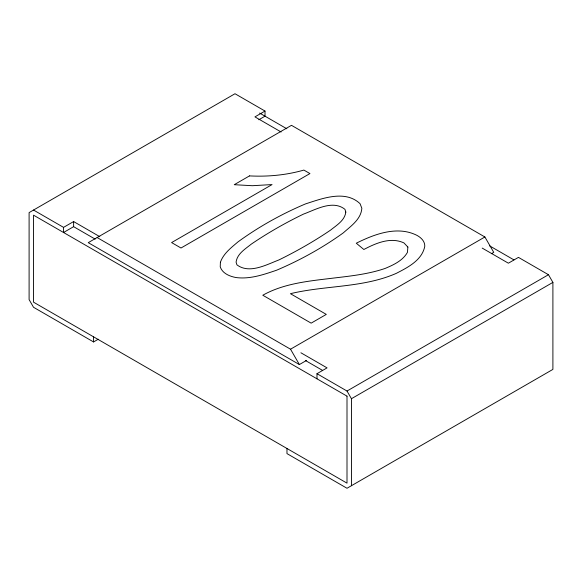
<?xml version="1.0" encoding="UTF-8"?>
<svg xmlns="http://www.w3.org/2000/svg" width="582" height="582" viewBox="0 0 582 582"><rect width="100%" height="100%" fill="white"/><g stroke="black" fill="none" stroke-linecap="round" stroke-linejoin="round"><path stroke-width="0.87" d="M33.53 210.044L63.547 227.373L73.623 221.56L99.791 236.67M258.815 119.761L265.014 116.182L265.014 111.06L254.938 116.88L281.106 131.99M95.172 239.122L73.623 226.682L63.547 232.494L63.547 227.373M265.014 111.06L234.997 93.731L29.1 212.605L29.1 299.606L33.53 307.281L93.571 341.947L98.293 339.219M97.114 237.543L290.52 349.2L484.886 236.983L493.754 252.341L491.39 253.701M484.886 236.983L291.48 125.326L88.246 242.658L299.381 364.558L306.467 360.469M316.986 378.817L316.986 373.695L327.062 367.882L300.894 352.772M316.986 373.695L347.003 391.031L548.47 274.719L552.9 282.394L552.9 369.395L347.003 488.269L286.97 453.604L286.97 448.489M351.441 485.708L351.441 398.706L552.9 282.394M548.47 274.719L518.453 257.382L508.377 263.202L482.209 248.092M259.623 113.068L286.846 128.789M489.542 245.815L513.899 259.878M305.514 360.556L322.443 370.334M347.003 391.031L351.441 398.706M290.52 349.2L299.381 364.558M93.571 336.825L93.571 341.947M73.623 221.56L73.623 226.682M220.403 262.256L220.236 266.883C222.44 273.438 229.555 276.312 235.834 277.519C249.787 279.433 263.559 274.646 276.581 270.223C300.079 260.241 322.588 247.801 343.307 232.865C350.837 226.136 361.066 219.276 361.844 208.261L360.047 203.678C345.09 189.572 322.253 198.527 305.535 203.896C281.695 213.965 258.925 226.653 237.994 241.879C231.2 247.692 223.466 253.49 220.403 262.256M407.873 247.044L407.444 252.37C402.7 260.7 393.658 264.839 385.197 268.411C367.075 274.631 347.876 276.297 328.983 278.625C306.452 281.31 282.917 283.921 262.795 295.234L311.144 323.148L326.298 314.396L290.425 293.684C325.302 285.245 362.855 287.995 396.24 273.387C407.684 267.487 421.943 260.35 424.736 246.506A24.982 14.419 0 0 0 417.178 235.484C397.521 225.409 374.568 234.08 356.286 243.218L363.852 249.503C375.797 243.196 390.58 236.721 403.93 242.905L407.873 247.044M345.817 212.066C344.813 220.462 336.622 225.212 330.656 230.057C314.156 241.275 296.776 251.184 278.865 259.958C266.425 264.708 249.256 274.253 236.91 264.825L236.081 262.118C237.172 253.737 245.32 248.965 251.315 244.113C267.931 232.815 285.427 222.833 303.52 214.096C315.837 209.571 332.788 199.604 344.951 209.338L345.817 212.066M249.496 175.895L234.255 184.698L252.304 185.709L272.07 184.574L171.603 242.585L181.002 248.012L309.937 173.567L303.877 170.075C286.257 175.146 267.785 176.855 249.496 175.895M347.003 396.146L33.53 215.165L33.53 302.167L347.003 483.147L347.003 396.146"/></g></svg>
